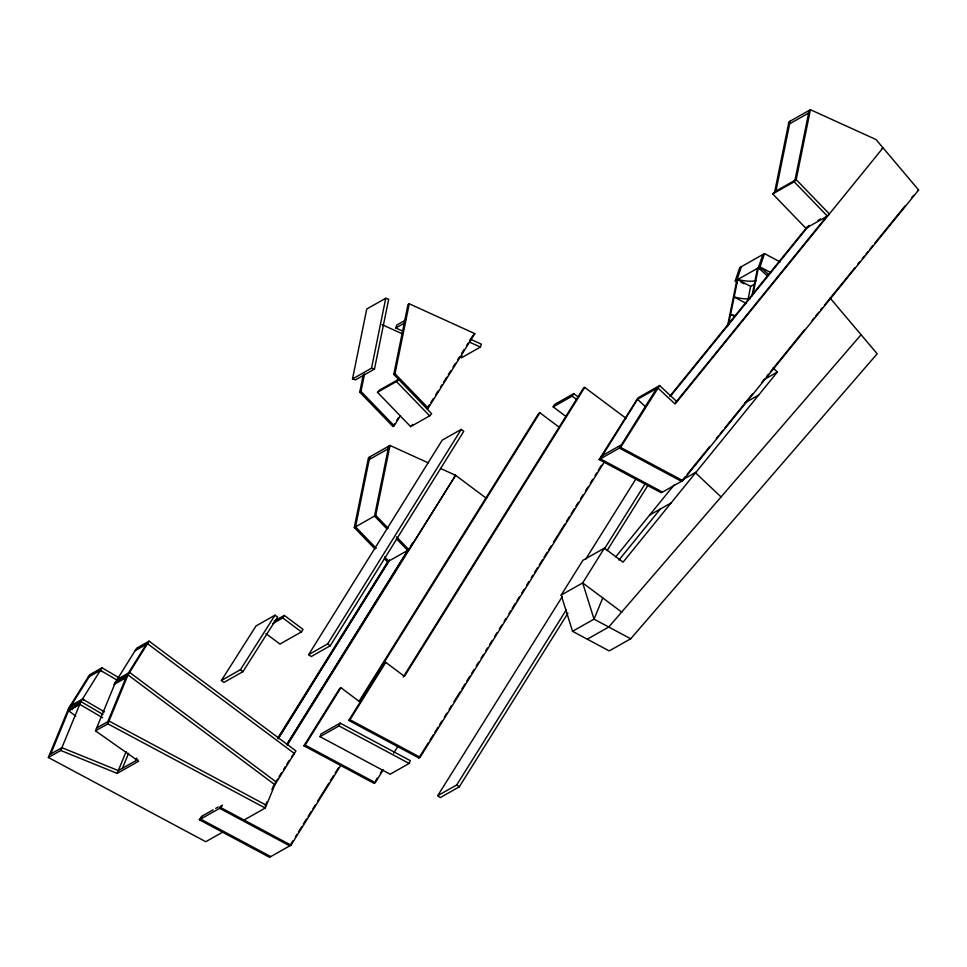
<?xml version="1.0" encoding="UTF-8"?>
<svg xmlns="http://www.w3.org/2000/svg" width="967" height="967" viewBox="0 0 967 967"><rect width="100%" height="100%" fill="white"/><g stroke="black" fill="none" stroke-linecap="round" stroke-linejoin="round"><path stroke-width="1.45" d="M352.508 378.943L366.747 309.005L385.748 298.259L388.686 299.19L374.459 369.116L355.445 379.874L352.508 378.943L371.521 368.185L374.459 369.116M400.483 415.665L394.149 425.758L392.916 426.459L359.748 392.131L363.302 374.652M359.748 392.131L360.981 391.43L364.547 373.951M371.521 368.185L385.748 298.259M375.015 548.99L354.285 527.547L368.512 457.609L390.003 445.461L428.272 462.867M377.468 392.3L396.482 381.542L398.477 379.378L379.475 390.136L377.468 392.3L410.637 426.616L429.65 415.87L431.645 413.707L393.774 374.41L408.014 304.484L409.246 303.783L474.857 333.639L428.188 408.038L426.943 408.739L429.324 404.955M393.774 374.41L395.019 373.709L409.246 303.783M354.285 527.547L375.764 515.387L390.003 445.461M727.402 326.604L736.89 279.983L741.375 266.674M728.526 324.67L737.712 279.511A36.13 12.946 22.4 0 0 756.327 280.635M747.987 299.54L750.646 286.425L754.369 284.322M751.927 295.975L757.56 268.294A1.813 0.653 22.4 0 1 758.382 267.823L762.866 254.526M753.039 294.053L758.382 267.823L761.041 269.249M810.419 109.694L796.192 179.62L829.36 213.949L827.365 216.112L805.874 228.26L772.706 193.944L774.7 191.768L788.927 121.842L810.419 109.694L876.029 139.55L918.65 189.991L682.75 480.635L661.259 492.795L599.129 459.543L638.123 397.739L659.615 385.579L676.96 401.704M402.635 331.077L395.793 327.97L396.76 325.069L405.632 320.053M462.057 355.892L461.404 357.826L480.418 347.068L481.385 344.179L470.445 339.199M737.446 282.872L735.234 280.913L739.719 267.617L764.51 253.584L780.2 261.984M764.51 253.584L760.038 266.892L735.234 280.913M222.555 832.2L205.741 841.713L48.35 757.487L68.512 708.581L89.58 674.809L101.982 667.798L118.808 677.625M50.743 753.982L69.745 707.88L72.15 709.681M48.35 757.487L60.752 750.477L80.902 701.571L102.913 714.432M60.752 750.477L117.164 773.395L138.656 761.234L95.467 730.847L115.617 681.94L128.019 674.93L149.087 641.157L295.938 750.948L274.87 784.733L265.248 808.061L244.554 819.762M107.772 721.733L126.774 675.631L125.202 678.169L114.033 684.479L136.698 648.168L149.087 641.157M95.467 730.847L107.857 723.836L128.019 674.93L274.87 784.733L273.625 785.434L271.932 789.531M117.164 773.395L126.121 751.649M122.446 768.245L128.599 753.317M135.67 760.775L136.794 758.055M270.748 856.605L200.616 819.085L201.777 816.281L213.175 809.826M292.953 840.746L289.762 845.859L219.63 808.327L220.403 806.466M266.856 801.848L265.163 805.958L266.409 805.257L109.017 721.031L96.615 728.042M320.004 736.673L321.165 733.868L340.179 723.123L410.31 760.654L409.15 763.459L390.148 774.204L320.004 736.673L339.018 725.927L340.179 723.123M662.504 492.094L600.374 458.841L601.522 456.037L620.536 445.291L619.388 448.096L681.505 481.336L685.277 476.695M602.767 597.944L594.028 619.146L572.537 631.306L561.186 595.08L582.883 560.316L604.375 548.168L623.062 562.141L777.323 372.077L773.177 367.786M69.745 707.88L68.161 710.419L75.777 716.112M71.328 705.354L89.242 676.646M79.729 704.411L68.572 710.721L79.33 704.109L101.982 667.798M128.357 673.092L146.271 644.385M272.634 623.655L282.751 617.937L284.334 615.399L303.022 629.372L301.438 631.91L279.947 644.058L265.937 633.578M341.23 764.643L291.007 845.158L269.515 857.306L199.383 819.786L200.967 817.236M200.616 819.085L202.212 816.535M308.63 654.671L442.221 440.142L461.235 429.396L463.785 431.294L330.194 645.823L311.193 656.569L308.63 654.671L327.644 643.913L461.235 429.396M219.63 808.327L221.213 805.777M199.383 819.786L220.863 807.626L222.458 805.076M277.783 738.039L387.852 561.609M278.145 738.679L389.471 559.905M278.23 738.619L389.097 560.908M286.824 744.53L408.485 549.159M286.873 744.481L408.11 550.163M410.504 546.331L412.897 542.487M287.308 745.061L455.614 475.317L486.474 498.392M277.541 779.148L275.208 782.895L276.441 782.194L129.602 672.391L117.2 679.414M279.1 776.658L281.433 772.911M283.766 769.164L285.325 766.662M286.885 764.172L289.218 760.425M291.563 756.678L294.355 753.486L147.516 643.684L135.114 650.694M383.234 769.841L375.269 782.617L374.024 783.318L303.892 745.799L339.683 688.431L340.928 687.73L359.615 701.704L539.876 412.776L558.866 426.979M303.892 745.799L305.137 745.098L340.928 687.73M359.168 701.123L538.631 413.477L539.876 412.776M604.302 462.033L420.101 757.258L418.868 757.959L348.736 720.439L384.528 663.072L385.76 662.371L404.448 676.344L584.709 387.416L626.253 418.481M348.736 720.439L349.969 719.738L385.76 662.371M566.227 416.656L553.172 406.889L554.756 404.363L573.757 393.605L578.508 397.159M295.346 836.914L296.942 834.352M298.537 831.801L301.716 826.688M303.312 824.138L306.503 819.025M308.098 816.462L311.289 811.349M312.885 808.799L315.278 804.967M317.672 801.123L328.828 783.234M330.424 780.683L333.615 775.57M335.211 773.008L338.402 767.895M553.172 406.889L572.174 396.144L573.757 393.605M403.215 677.045L583.476 388.118L584.709 387.416M375.619 780.768L377.215 778.205M380.406 773.092L382.001 770.542M393.605 753.22L398.392 745.557M600.374 458.841L637.507 399.335L645.098 406.382M418.868 757.959L428.429 742.632M430.025 740.069L433.216 734.956M434.812 732.406L438.003 727.293M439.598 724.73L441.992 720.899M444.385 717.067L446.778 713.235M449.159 709.403L451.553 705.559M453.946 701.728L460.328 691.502M461.924 688.951L465.115 683.838M466.71 681.276L469.902 676.175M471.485 673.612L473.878 669.78M476.272 665.949L478.665 662.105M481.058 658.273L483.452 654.441M485.845 650.61L487.441 648.047M489.834 644.215L492.227 640.384M494.62 636.552L497.002 632.72M499.395 628.876L501.788 625.045M504.182 621.213L505.777 618.662M508.968 613.549L510.564 610.987M512.159 608.436L515.351 603.323M516.946 600.761L519.339 596.929M521.721 593.097L524.114 589.266M526.507 585.434L528.901 581.59M531.294 577.758L532.89 575.208M534.485 572.645L537.676 567.532M539.272 564.982L542.463 559.869M544.046 557.306L547.237 552.205M548.833 549.643L551.226 545.811M553.62 541.979L564.788 524.078M566.384 521.527L569.563 516.414M571.159 513.864L574.35 508.751M575.945 506.188L578.339 502.357M580.732 498.525L583.125 494.693M585.519 490.849L587.912 487.017M590.305 483.186L592.686 479.354M595.08 475.522L596.675 472.96M598.271 470.409L601.462 465.296M619.388 448.096L656.52 388.577M599.129 459.543L620.621 447.395L659.615 385.579M604.375 548.168L582.678 582.932L561.186 595.08M567.943 613.151L459.265 786.848L440.263 797.606L437.7 795.696L562.371 596.458M585.543 559.409L635.887 478.955M437.7 795.696L456.714 784.938L566.191 609.972M604.556 548.664L645.315 483.524M607.107 550.574L647.866 485.434M392.916 426.459L394.5 423.933M396.869 420.149L398.452 417.635M430.895 402.429L433.276 398.646M435.646 394.862L438.015 391.079M440.396 387.296L441.979 384.781M443.563 382.255L446.718 377.215M448.301 374.688L450.682 370.905M453.052 367.122L455.421 363.338M457.802 359.555L459.373 357.028M461.755 353.245L464.124 349.474M466.493 345.69L468.076 343.164M469.66 340.638L472.827 335.597M384.334 558.648L387.453 561.863L408.932 549.715L455.614 475.317L440.577 468.475M221.395 680.49L256.037 625.927L275.039 615.169L277.589 617.103L242.947 671.666L223.945 682.412L221.395 680.49L240.408 669.732L275.039 615.169M669.756 396.265L807.421 226.653M670.941 395.636L809.113 225.396L807.107 227.559M675.752 402.369L827.172 215.81M615.701 556.883L674.047 484.999M687.162 474.374L709.766 446.524M716.354 438.402L718.239 436.081M720.125 433.76L722.953 430.279M724.839 427.958L752.314 394.101M761.803 382.412L763.7 380.067M766.553 376.562L768.451 374.229M770.348 371.884L804.508 329.807M812.099 320.452L813.984 318.119M815.882 315.774L818.735 312.268M820.632 309.936L822.53 307.591M824.428 305.258L854.792 267.847M857.632 264.342L859.53 262.009M862.383 258.491L864.28 256.158M866.178 253.825L868.076 251.48M869.974 249.148L872.814 245.642M874.712 243.297L905.076 205.898M911.712 197.715L913.61 195.37M618.904 560.086L660.352 509.029M861.089 334.727L608.751 627.027L587.259 639.175M572.537 631.306L609.222 650.924L630.702 638.776L877.19 353.789L830.085 298.041M410.637 426.616L412.643 424.453M773.938 193.243L775.945 191.067L790.172 121.141L789.205 124.042L808.219 113.284L809.186 110.395L794.947 180.321L792.952 182.485M772.706 193.944L794.197 181.784L796.192 179.62L774.7 191.768M395.793 327.97L404.665 322.954M473.612 334.34L474.857 333.639M881.783 148.531L883.028 147.83L675.099 404.001L657.753 387.876L636.262 400.036M817.985 220.379L820.512 218.953M917.405 190.692L918.65 189.991M87.997 677.347L100.399 670.336L117.225 680.164M454.369 476.018L455.614 475.317M70.083 706.055L82.485 699.044L104.496 711.893M68.512 708.581L80.902 701.571M274.217 621.116L284.334 615.399M49.51 754.683L61.9 747.672L118.312 770.59L137.737 759.603M763.41 379.946L777.323 372.077M744.759 402.925L758.672 395.056M729.541 422.156L730.786 421.455M680.937 480.72L696.107 472.138M649.606 515.109L671.098 502.949M215.714 808.388L218.252 806.962M469.478 342.1L480.418 347.068M382.05 324.61L402.55 333.941M770.759 272.621L760.038 266.892L768.862 274.737M750.646 286.425L737.712 279.511A1.813 0.653 22.4 0 0 736.89 279.983M740.891 282.11L744.082 283.827M745.799 303.227L734.158 296.99A32.479 11.64 22.4 0 0 750.078 298.743M734.485 316.547L730.605 314.48A32.479 11.64 22.4 0 0 735.077 315.484M620.621 447.395L682.75 480.635M630.702 638.776L594.028 619.146L582.678 582.932L621.66 612.075M349.969 719.738L420.101 757.258M339.018 725.927L409.15 763.459M305.137 745.098L375.269 782.617M107.857 723.836L265.248 808.061M220.863 807.626L291.007 845.158M79.33 704.109L102.623 717.719M572.174 396.144L576.924 399.697M327.644 643.913L330.194 645.823M282.751 617.937L301.438 631.91M100.399 670.336L102.103 671.606M82.485 699.044L84.189 700.313M456.714 784.938L459.265 786.848M240.408 669.732L242.947 671.666M758.382 267.823L767.218 275.68M695.539 472.839L721.056 496.941M794.197 181.784L827.365 216.112M395.019 373.709L428.188 408.038M396.482 381.542L429.65 415.87M360.981 391.43L394.149 425.758M375.764 515.387L388.202 528.26M396.494 536.842L408.932 549.715M386.969 528.961L374.531 516.088L388.758 446.162L387.791 449.051L368.778 459.808L369.745 456.907L355.518 526.846L376.248 548.289M396.301 538.619L407.699 550.416M384.54 556.871L388.686 561.162"/></g></svg>
